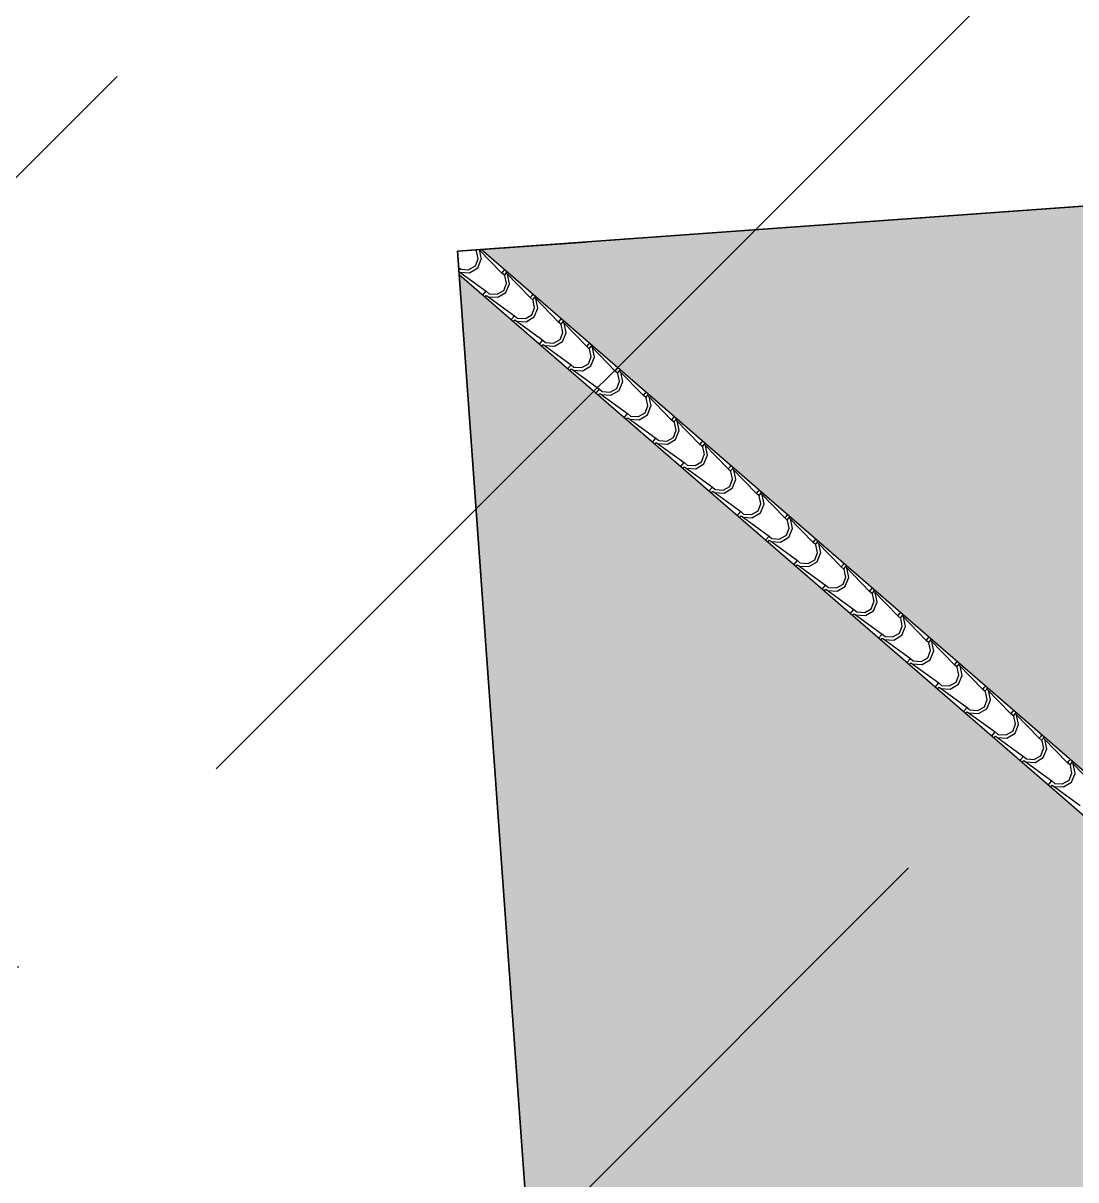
# Model space of a CAD drawing. Header units: millimetres. Extents: x 648844 to 649530, y 1246379 to 1246752.
# Drawn here: x 649272.46 to 649277.17, y 1246502.19 to 1246507.36 of the extents above; entities that cross this region are included whole.
import ezdxf

# ---------------------------------------------------------------- set-up
doc = ezdxf.new("R2010")
doc.units = ezdxf.units.MM
doc.header["$LTSCALE"] = 20
doc.header["$MEASUREMENT"] = 0
doc.layers.get('0').update_dxf_attribs({"linetype": 'CONTINUOUS'})
doc.layers.add('acera', color=8, linetype='CONTINUOUS')
doc.layers.add('TECHO', color=30, linetype='CONTINUOUS')

# ---------------------------------------------------------------- blocks, each defined once
blk = doc.blocks.new('TEJA45')
at = {"layer": 'TECHO'}
for p, q in [((-2.479067602291742, -1.780796072625296), (-2.597225111923287, -1.681543621279598)), ((-2.672903146439751, -1.757179353076573), (-2.573650695094052, -1.875336862708114)), ((-2.566515783426183, -1.787860046888596), (-2.585421006643571, -1.825670412775843)), ((-2.556888199560625, -1.797508177541324), (-2.571067113283384, -1.828229214443532)), ((-2.528728568712808, -1.768989635207362), (-2.566538934600054, -1.78789485842475)), ((-2.526195744820356, -1.783316439133152), (-2.556916781722563, -1.797495352855911)), ((-2.485083074978959, -1.774768162126826), (-2.528801431231678, -1.768860238636503)), ((-2.490771142848558, -1.787905688538405), (-2.526218352125305, -1.783179421276031)), ((-2.479078729563099, -1.799706306316704), (-2.49089448387673, -1.787890552003077)), ((-2.471105806485042, -1.772828176336908), (-2.479078729563014, -1.780801099414884)), ((-2.461653203034139, -1.782280779787811), (-2.479078729563021, -1.799706306316693)), ((-2.360910131688691, -1.898953793098098), (-2.479067641320235, -1.799701341752399)), ((-2.585592795284057, -1.825557444429538), (-2.579684871793731, -1.869275800682253)), ((-2.571230103409881, -1.828246645228447), (-2.566503836147504, -1.863693854505197)), ((-2.57360476407203, -1.8753271339239), (-2.577171823663022, -1.878894193514888)), ((-2.573604764072044, -1.875327133923896), (-2.564152160621141, -1.865874530472993)), ((-2.564152160621134, -1.88477973737481), (-2.567719220212119, -1.888346796965795)), ((-2.566515311483712, -1.863511379610291), (-2.554699557170082, -1.875327133923918)), ((-2.554699557170231, -1.8753271339239), (-2.564152160621134, -1.884779737374803)), ((-2.554745425967099, -1.875336823679472), (-2.4554929746214, -1.993494333311013)), ((-2.448358253547411, -1.906017778136452), (-2.467263476764799, -1.943828144023698)), ((-2.410570837464945, -1.887147165086127), (-2.448381203352191, -1.906052388303515)), ((-2.408039281628007, -1.901472847903293), (-2.438760318530214, -1.915651761626052)), ((-2.366924698544189, -1.892926737683524), (-2.410643054796907, -1.887018814193201)), ((-2.37261466176048, -1.906063139152575), (-2.408061871037226, -1.901336871890202)), ((-2.360921186426822, -1.917863849452974), (-2.372736940740452, -1.906048095139347)), ((-2.352948263348772, -1.890985719473182), (-2.360921186426737, -1.898958642551147)), ((-2.343495659897869, -1.900438322924082), (-2.360921186426744, -1.91786384945296)), ((-2.467434219727544, -1.943715820863346), (-2.461526296237217, -1.987434177116061)), ((-2.453072652795534, -1.946403126318273), (-2.448346385533156, -1.981850335595023)), ((-2.438731790789681, -1.915664640732071), (-2.452910704512441, -1.946385677634279)), ((-2.242752661085596, -2.017111513570935), (-2.36091017071714, -1.917859062225236)), ((-2.455447220935753, -1.993484677060163), (-2.459014280526745, -1.997051736651155)), ((-2.455447220935774, -1.993484677060167), (-2.445994617484871, -1.984032073609264)), ((-2.445994617484857, -2.002937280511077), (-2.449561677075849, -2.006504340102069)), ((-2.448357768347435, -1.981668922746564), (-2.436542014033805, -1.993484677060192)), ((-2.436542014033954, -1.993484677060167), (-2.445994617484857, -2.00293728051107)), ((-2.436587705494148, -1.993494294282709), (-2.337335254148449, -2.111651803914249)), ((-2.292413106217047, -2.005304694964895), (-2.330223472104294, -2.024209918182283)), ((-2.248766322111209, -2.011085313239978), (-2.292484678363927, -2.005177389749655)), ((-2.234790720212501, -2.009143262609456), (-2.242763643290466, -2.017116185687421)), ((-2.349275644170781, -2.061874197298959), (-2.343367720680455, -2.105592553551674)), ((-2.330200723668653, -2.024175509384364), (-2.349105946886041, -2.06198587527161)), ((-2.3349152021813, -2.064559607407208), (-2.330188934918922, -2.100006816683958)), ((-2.320575382019115, -2.03382110392365), (-2.334754295741874, -2.064542140825857)), ((-2.289882818437306, -2.01962925667419), (-2.320603855339513, -2.033808170396949)), ((-2.254458180670589, -2.024220589766987), (-2.289905389947336, -2.019494322504613)), ((-2.242763643290544, -2.036021392589245), (-2.254579397604175, -2.024205638275618)), ((-2.225338116761598, -2.018595866060352), (-2.242763643290473, -2.03602139258923)), ((-2.124595190482452, -2.135269234043804), (-2.242752700113996, -2.036016782698105)), ((-2.337289677799482, -2.111642220196437), (-2.340856737390475, -2.115209279787429)), ((-2.337289677799497, -2.111642220196437), (-2.327837074348594, -2.102189616745534)), ((-2.330200225211158, -2.099826465882838), (-2.318384470897527, -2.111642220196465)), ((-2.318384470897684, -2.11164222019644), (-2.327837074348587, -2.121094823647343)), ((-2.31842998502119, -2.111651764885952), (-2.219177533675492, -2.229809274517493)), ((-2.327837074348587, -2.121094823647347), (-2.331404133939571, -2.124661883238335)), ((-2.212043193789889, -2.142333240632247), (-2.230948417007276, -2.180143606519493)), ((-2.202418973248939, -2.151977567116056), (-2.216597886971698, -2.182698604018263)), ((-2.174255374969171, -2.123462224843657), (-2.212065740856417, -2.142367448061044)), ((-2.17172635524495, -2.137785665444323), (-2.202447392147157, -2.151964579167082)), ((-2.13060794567825, -2.129243888796434), (-2.174326301930968, -2.123335965306111)), ((-2.136301699582951, -2.1423780403811), (-2.171748908859698, -2.137651773118726)), ((-2.124606100154267, -2.154178935725515), (-2.136421854467898, -2.142363181411888)), ((-2.116633177076224, -2.12730080574573), (-2.124606100154196, -2.135273728823698)), ((-2.107180573625321, -2.136753409196629), (-2.124606100154203, -2.154178935725511)), ((-2.006437719879479, -2.253426954516531), (-2.124595229511023, -2.154174503170832)), ((-2.231117068614253, -2.180032573732767), (-2.225209145123927, -2.223750929985481)), ((-2.219132134663226, -2.229799763332704), (-2.209679531212323, -2.220347159881801)), ((-2.216757751567307, -2.182716088494338), (-2.21203148430493, -2.218163297771088)), ((-2.21204268207488, -2.217984009019112), (-2.20022692776125, -2.229799763332739)), ((-2.219132134663212, -2.229799763332714), (-2.222699194254211, -2.233366822923713)), ((-2.209679531212316, -2.239252366783628), (-2.213246590803301, -2.242819426374613)), ((-2.200226927761413, -2.229799763332711), (-2.209679531212316, -2.239252366783614)), ((-2.200272264548389, -2.229809235489022), (-2.10101981320269, -2.347966745120562)), ((-2.093885663911145, -2.260490971880152), (-2.112790887128533, -2.298301337767398)), ((-2.084262564478372, -2.270134030307631), (-2.098441478201131, -2.300855067209838)), ((-2.056097643721237, -2.241619754722393), (-2.093908009608484, -2.260524977939781)), ((-2.0535698920526, -2.25594207421446), (-2.084290928954807, -2.270120987937219)), ((-2.012449569244382, -2.247402464353016), (-2.0561679254971, -2.241494540862693)), ((-2.01814521849397, -2.260535490995387), (-2.053592427770717, -2.255809223733014)), ((-2.00644855701799, -2.272336478861785), (-2.01826431133162, -2.260520724548158)), ((-1.998475633939961, -2.245458348881996), (-2.006448557017933, -2.253431271959968)), ((-1.989023030489065, -2.254910952332899), (-2.00644855701794, -2.272336478861774)), ((-1.888280249276384, -2.371584674989364), (-2.006437758907929, -2.272332223643666)), ((-2.112958493057739, -2.298190950166578), (-2.107050569567413, -2.341909306419293)), ((-2.098600300952711, -2.300872569585966), (-2.093874033690334, -2.336319778862716)), ((-2.100974591526949, -2.347957306468984), (-2.104541651117941, -2.351524366059977)), ((-2.100974591526956, -2.347957306468981), (-2.091521988076053, -2.338504703018078)), ((-2.091521988076053, -2.357409909919891), (-2.095089047667038, -2.36097696951088)), ((-2.093885138938603, -2.336141552155386), (-2.082069384624972, -2.347957306469013)), ((-2.08206938462515, -2.347957306468984), (-2.091521988076053, -2.357409909919888)), ((-2.082114544075594, -2.347966706092084), (-1.982862092729896, -2.466124215723625)), ((-1.937939912473382, -2.359777284601172), (-1.975750278360628, -2.37868250781856)), ((-1.935413428861892, -2.374098482985353), (-1.9661344657641, -2.388277396708112)), ((-1.894291192809604, -2.365561039909714), (-1.938009549062322, -2.359653116419391)), ((-1.899988737404087, -2.378692941609803), (-1.935435946680833, -2.373966674347429)), ((-1.880318090803684, -2.36361589201827), (-1.888291013881656, -2.371588815096242)), ((-1.870865487352781, -2.37306849546917), (-1.888291013881656, -2.390494021998048)), ((-1.994799917501467, -2.416349326598581), (-1.988891994011141, -2.460067682851296)), ((-1.975728134032373, -2.378648703128039), (-1.994633357249761, -2.416459069015286)), ((-1.980442850338477, -2.419029050674897), (-1.9757165830761, -2.454476259951647)), ((-1.966106155707806, -2.388290493499209), (-1.980285069430565, -2.419011530401416)), ((-1.888291013881712, -2.390494021998055), (-1.900106768195343, -2.378678267684428)), ((-1.770122778673276, -2.489742395462201), (-1.88828028830482, -2.390489944116503)), ((-1.982817048390672, -2.466114849605258), (-1.986384107981671, -2.469681909196254)), ((-1.982817048390686, -2.466114849605255), (-1.973364444939783, -2.456662246154352)), ((-1.973364444939769, -2.475567453056165), (-1.976931504530761, -2.479134512647157)), ((-1.975727595802326, -2.45429909529166), (-1.963911841488695, -2.466114849605287)), ((-1.963911841488866, -2.466114849605262), (-1.973364444939769, -2.475567453056165)), ((-1.963956823602786, -2.466124176695153), (-1.864704372257087, -2.584281686326694)), ((-1.81978218122547, -2.477934814479919), (-1.857592547112716, -2.496840037697307)), ((-1.776132816376645, -2.483719615466171), (-1.819851172629363, -2.477811691975848)), ((-1.857570604153629, -2.496806434375973), (-1.876475827371017, -2.534616800263219)), ((-1.847949746937246, -2.506446956690787), (-1.862128660660005, -2.537167993592995)), ((-1.817256965671191, -2.49225489175625), (-1.847978002573399, -2.506433805479009)), ((-1.781832256316001, -2.496850392223973), (-1.817279465592748, -2.492124124961599)), ((-1.770133470745435, -2.508651565134326), (-1.781949225059066, -2.496835810820698)), ((-1.762160547667406, -2.481773435154544), (-1.770133470745378, -2.489746358232519)), ((-1.752707944216503, -2.49122603860544), (-1.770133470745392, -2.508651565134326)), ((-1.651965308070274, -2.607900115934964), (-1.770122817701818, -2.508647664589265)), ((-1.876641341944946, -2.534507703032396), (-1.87073341845462, -2.578226059285111)), ((-1.864659505254409, -2.584272392741529), (-1.855206901803506, -2.574819789290625)), ((-1.862285399724364, -2.537185531762926), (-1.857559132461986, -2.572632741039676)), ((-1.857570052666048, -2.572456638427933), (-1.845754298352418, -2.584272392741561)), ((-1.864659505254394, -2.584272392741536), (-1.868226564845386, -2.587839452332524)), ((-1.855206901803506, -2.593724996192442), (-1.85877396139449, -2.597292055783427)), ((-1.845754298352588, -2.584272392741532), (-1.855206901803491, -2.593724996192435)), ((-1.845799103129842, -2.584281647298393), (-1.746546651784143, -2.702439156929936)), ((-1.73941307427485, -2.614964165623807), (-1.758318297492238, -2.652774531511053)), ((-1.729793338166296, -2.624603419881542), (-1.743972251889055, -2.655324456783749)), ((-1.701624449977572, -2.596092344358674), (-1.739434815864819, -2.614997567576061)), ((-1.699100502478842, -2.610411300526387), (-1.729821539381049, -2.624590214249146)), ((-1.657974439942784, -2.601878191022749), (-1.701692796195502, -2.595970267532426)), ((-1.663675775226118, -2.615007842838384), (-1.699122984502864, -2.61028157557601)), ((-1.651975927609158, -2.626809108270596), (-1.663791681922788, -2.614993353956969)), ((-1.644003004531143, -2.599930978290818), (-1.651975927609115, -2.60790390136879)), ((-1.634550401080247, -2.609383581741717), (-1.651975927609115, -2.626809108270585)), ((-1.533807837467222, -2.72605783640776), (-1.651965347098766, -2.626805385062063)), ((-1.758482766388425, -2.652666079466204), (-1.752574842898099, -2.696384435718921)), ((-1.74412794911013, -2.655342012851861), (-1.739401681847752, -2.690789222128609)), ((-1.746501962118131, -2.702429935877808), (-1.750069021709123, -2.7059969954688)), ((-1.746501962118138, -2.702429935877801), (-1.737049358667235, -2.692977332426899)), ((-1.737049358667228, -2.711882539328702), (-1.74061641825822, -2.715449598919694)), ((-1.739412509529771, -2.690614181564206), (-1.72759675521614, -2.702429935877833)), ((-1.727596755216325, -2.702429935877797), (-1.737049358667228, -2.711882539328698)), ((-1.727641382657168, -2.702439117901289), (-1.62838893131147, -2.820596627532831)), ((-1.621255544396092, -2.733121896871717), (-1.64016076761348, -2.770932262758963)), ((-1.583466718729703, -2.714249874237447), (-1.621277084616949, -2.733155097454834)), ((-1.580944039287303, -2.7285677092969), (-1.61166507618951, -2.742746623019661)), ((-1.539816063508901, -2.720036766579328), (-1.583534419761619, -2.714128843089005)), ((-1.545519294137577, -2.733165293452616), (-1.580966503414324, -2.728439026190243)), ((-1.53381838447288, -2.744966651406866), (-1.545634138786511, -2.733150897093239)), ((-1.525845461394866, -2.718088521427086), (-1.533818384472845, -2.726061444505063)), ((-1.51639285794397, -2.727541124877987), (-1.533818384472845, -2.744966651406861)), ((-1.640324190831912, -2.770824455900016), (-1.634416267341585, -2.814542812152732)), ((-1.625970498495889, -2.773498493940787), (-1.621244231233511, -2.808945703217535)), ((-1.611636929396113, -2.742759883073942), (-1.625815843118872, -2.77348091997615)), ((-1.415650366864114, -2.844215556880595), (-1.533807876495658, -2.744963105534897)), ((-1.628344418981861, -2.820587479014081), (-1.631911478572853, -2.824154538605073)), ((-1.628344418981868, -2.820587479014073), (-1.618891815530965, -2.811134875563171)), ((-1.618891815530958, -2.830040082464977), (-1.622458875121943, -2.833607142055964)), ((-1.621254966393494, -2.808771724700478), (-1.609439212079863, -2.820587479014105)), ((-1.609439212080055, -2.820587479014074), (-1.618891815530958, -2.830040082464976)), ((-1.609483662184388, -2.820596588504353), (-1.51023121083869, -2.938754098135895)), ((-1.46530898748177, -2.832407404116191), (-1.503119353369016, -2.851312627333577)), ((-1.421657687075943, -2.838195342135784), (-1.465376043328661, -2.832287418645461)), ((-1.407687918258596, -2.836246064563362), (-1.415660841336567, -2.84421898764133)), ((-1.52216561527564, -2.888982832332024), (-1.516257691785313, -2.93270118858474)), ((-1.503098014517342, -2.851279628119626), (-1.522003237734729, -2.889089994006872)), ((-1.507813047881541, -2.891654975030615), (-1.503086780619164, -2.927102184307364)), ((-1.49348052062517, -2.860916346264695), (-1.507659434347929, -2.891637383166902)), ((-1.462787576096609, -2.846724118067796), (-1.493508612998816, -2.860903031790556)), ((-1.427362813048141, -2.851322744066966), (-1.462810022324888, -2.846596476804592)), ((-1.415660841336603, -2.863124194543138), (-1.427476595650234, -2.851308440229511)), ((-1.3982353148077, -2.845698668014265), (-1.415660841336575, -2.86312419454314)), ((-1.297492896261055, -2.962373277353398), (-1.415650405892599, -2.8631208260077)), ((-1.510186875845584, -2.938745022150348), (-1.513753935436576, -2.942312081741342)), ((-1.510186875845591, -2.938745022150343), (-1.500734272394688, -2.929292418699442)), ((-1.503097423257216, -2.92692926783675), (-1.491281668943586, -2.938745022150377)), ((-1.491281668943785, -2.938745022150346), (-1.500734272394688, -2.948197625601248)), ((-1.491325941711573, -2.938754059107428), (-1.392073490365874, -3.05691156873897)), ((-1.500734272394688, -2.948197625601257), (-1.50430133198568, -2.95176468519225)), ((-1.384940484638584, -2.969437359367509), (-1.403845707855972, -3.007247725254755)), ((-1.375324111854219, -2.979072809455447), (-1.389503025576978, -3.009793846357654)), ((-1.3471512562339, -2.950564933994952), (-1.384961622121146, -2.969470157212339)), ((-1.344631112905077, -2.964880526838311), (-1.375352149807284, -2.979059440561072)), ((-1.303499310642067, -2.956353917692363), (-1.347217666894785, -2.95044599420204)), ((-1.30920633195916, -2.969480194681257), (-1.344653541235907, -2.964753927418883)), ((-1.297503298200326, -2.98128173767941), (-1.309319052513956, -2.969465983365783)), ((-1.289530375122325, -2.954403607699636), (-1.297503298200297, -2.962376530777604)), ((-1.280077771671422, -2.963856211150533), (-1.297503298200297, -2.981281737679408)), ((-1.17933542565796, -3.080530997826234), (-1.297492935289505, -2.981278546480535)), ((-1.40400703971887, -3.007141208767635), (-1.398099116228543, -3.050859565020351)), ((-1.39202933270932, -3.056902565286615), (-1.382576729258417, -3.047449961835714)), ((-1.389655597267307, -3.009811456119547), (-1.38492933000493, -3.045258665396295)), ((-1.384939880120939, -3.045086810973022), (-1.373124125807308, -3.056902565286649)), ((-1.392029332709313, -3.056902565286622), (-1.395596392300305, -3.060469624877616)), ((-1.38257672925841, -3.066355168737525), (-1.386143788849402, -3.069922228328515)), ((-1.373124125807507, -3.056902565286615), (-1.38257672925841, -3.066355168737516)), ((-1.373168221238906, -3.056911529710316), (-1.273915769893208, -3.175069039341858)), ((-1.266782954759819, -3.087595090615395), (-1.285688177977207, -3.125405456502641)), ((-1.257167703084427, -3.097229272648676), (-1.271346616807186, -3.127950309550883)), ((-1.228993524985981, -3.068722463873701), (-1.266803890873227, -3.087627687091087)), ((-1.226474649713545, -3.083036935608828), (-1.257195686615752, -3.097215849331588)), ((-1.185340934208199, -3.074512493248939), (-1.229059290460917, -3.068604569758616)), ((-1.191049850870634, -3.087637645295489), (-1.226497060147381, -3.082911378033115)), ((-1.179345755064048, -3.099439280815682), (-1.191161509377679, -3.087623526502055)), ((-1.171372831986048, -3.072561150835908), (-1.17934575506402, -3.08053407391388)), ((-1.161920228535152, -3.082013754286805), (-1.179345755064027, -3.099439280815679)), ((-1.061177955054944, -3.198688718298998), (-1.179335464686488, -3.099436266953299)), ((-1.285848464162349, -3.125299585201443), (-1.279940540672023, -3.169017941454159)), ((-1.271498146653059, -3.127967937208478), (-1.266771879390681, -3.163415146485226)), ((-1.273871789573036, -3.175060108422898), (-1.277438849164028, -3.17862716801389)), ((-1.27387178957305, -3.17506010842289), (-1.264419186122147, -3.165607504971989)), ((-1.26441918612214, -3.184512711873795), (-1.267986245713132, -3.188079771464787)), ((-1.266782336984662, -3.163244354109294), (-1.254966582671031, -3.175060108422921)), ((-1.25496658267123, -3.175060108422885), (-1.264419186122133, -3.184512711873786)), ((-1.255010500765955, -3.175069000313561), (-1.155758049420257, -3.293226509945104)), ((-1.110835793738119, -3.186879993752481), (-1.148646159625365, -3.205785216969867)), ((-1.108318186521188, -3.201193344378961), (-1.139039223423396, -3.215372258101722)), ((-1.067182557776142, -3.192671068805273), (-1.110900914028861, -3.18676314531495)), ((-1.072893369781191, -3.20579509590984), (-1.108340579057938, -3.201068828647466)), ((-1.053215288849778, -3.190718693972176), (-1.06118821192775, -3.198691617050144)), ((-1.043762685398882, -3.200171297423076), (-1.061188211927757, -3.217596823951951)), ((-1.167689888606077, -3.243457961633453), (-1.16178196511575, -3.287176317886169)), ((-1.148625424881047, -3.205752821863278), (-1.167530648098435, -3.243563187750524)), ((-1.153340696038832, -3.246124418297407), (-1.148614428776455, -3.281571627574156)), ((-1.139011294313853, -3.215385735840252), (-1.153190208036612, -3.24610677274246)), ((-1.061188211927771, -3.217596823951954), (-1.073003966241401, -3.205781069638327)), ((-0.9430204844518499, -3.316846438771833), (-1.061177994083394, -3.217593987426135)), ((-1.155714246436766, -3.293217651559162), (-1.159281306027758, -3.296784711150153)), ((-1.155714246436773, -3.293217651559161), (-1.14626164298587, -3.283765048108259)), ((-1.14626164298587, -3.302670255010067), (-1.149828702576862, -3.306237314601058)), ((-1.148624793848384, -3.281401897245566), (-1.136809039534754, -3.293217651559193)), ((-1.136809039534967, -3.293217651559159), (-1.14626164298587, -3.30267025501006)), ((-1.136852780293168, -3.293226470916625), (-1.03760032894747, -3.411383980548168)), ((-0.9926780624902207, -3.305037523631229), (-1.030488428377467, -3.323942746848616)), ((-0.9490241813413647, -3.310829644361974), (-0.9927425375940828, -3.304921720871651)), ((-1.030467895002317, -3.323910553111215), (-1.049373118219705, -3.361720918998461)), ((-1.020854885543294, -3.333542199031832), (-1.035033799266053, -3.36426323593404)), ((-0.9901617233296705, -3.319349753149474), (-1.020882760231878, -3.333528666872235)), ((-0.9547368886917553, -3.32395254652419), (-0.9901840979685019, -3.319226279261816)), ((-0.9430306687914936, -3.335754367088226), (-0.9548464231051241, -3.323938612774599)), ((-0.9350577457135074, -3.30887623710845), (-0.9430306687914793, -3.316849160186418)), ((-0.9256051422626115, -3.318328840559349), (-0.9430306687914793, -3.335754367088221)), ((-0.8248630138487556, -3.435004159244665), (-0.9430205234802997, -3.335751707898966)), ((-1.049531313049314, -3.361616338069064), (-1.043623389558988, -3.40533469432178)), ((-1.037556703300503, -3.411375194695433), (-1.0281040998496, -3.401922591244531)), ((-1.035183245424484, -3.364280899387238), (-1.030456978162107, -3.399728108663986)), ((-1.030467250712107, -3.399559440381838), (-1.018651496398476, -3.411375194695465)), ((-1.037556703300496, -3.411375194695436), (-1.041123762891495, -3.414942254286435)), ((-1.028104099849593, -3.420827798146338), (-1.031671159440585, -3.424394857737328)), ((-1.018651496398689, -3.411375194695433), (-1.028104099849593, -3.420827798146334)), ((-1.018695059820502, -3.411383941519517), (-0.9194426084748031, -3.52954145115106)), ((-0.9123103651235454, -3.442068284359099), (-0.9312155883409332, -3.479878650246345)), ((-0.9026984767723505, -3.451698662222581), (-0.9168773904951095, -3.482419699124788)), ((-0.8745203312423229, -3.423195053509993), (-0.912330697129569, -3.442100276727379)), ((-0.8720052601389767, -3.437506161920371), (-0.902726297041184, -3.451685075643132)), ((-0.8308658049074822, -3.428988219918553), (-0.8745841611602003, -3.42308029642823)), ((-0.8365804076027672, -3.442109997138484), (-0.8720276168795138, -3.43738372987611)), ((-0.8248731256552162, -3.453911910224498), (-0.8366888799688468, -3.442096155910871)), ((-0.8169002025772301, -3.427033780244725), (-0.824873125655202, -3.435006703322697)), ((-0.807447599126327, -3.436486383695621), (-0.8248731256552091, -3.453911910224505)), ((-0.7067055432456613, -3.553161879717502), (-0.8248630528772054, -3.453909428371803)), ((-0.9313727374930423, -3.479774714501069), (-0.9254648140027157, -3.523493070753785)), ((-0.9170257948102432, -3.482437380476169), (-0.9122995275478658, -3.517884589752917)), ((-0.9193991601642182, -3.529532737831715), (-0.9229662197552102, -3.533099797422707)), ((-0.9193991601642324, -3.52953273783171), (-0.9099465567133294, -3.520080134380809)), ((-0.9099465567133223, -3.538985341282622), (-0.9135136163043072, -3.542552400873609)), ((-0.9123097075758295, -3.51771698351811), (-0.9004939532621989, -3.529532737831737)), ((-0.9004939532624192, -3.529532737831712), (-0.9099465567133223, -3.538985341282613)), ((-0.9005373393474088, -3.529541412122933), (-0.8012848880017103, -3.647698921754476)), ((-0.7941528352447662, -3.560226015606952), (-0.8130580584621541, -3.598036381494198)), ((-0.7563625999944108, -3.541352583388742), (-0.794172965881657, -3.560257806606128)), ((-0.7538487969466203, -3.555662570690506), (-0.7845698338488276, -3.569841484413267)), ((-0.7127074284745234, -3.547146795475008), (-0.7564257847272415, -3.541238871984685)), ((-0.7184239265137791, -3.560267447752775), (-0.7538711357905257, -3.555541180490401)), ((-0.7067155825189388, -3.57206945336077), (-0.7185313368325694, -3.560253699047143)), ((-0.6987426594409669, -3.545191323380998), (-0.7067155825189317, -3.553164246458964)), ((-0.6892900559900639, -3.554643926831895), (-0.7067155825189388, -3.572069453360768)), ((-0.813214161936763, -3.597933090933076), (-0.8073062384464365, -3.641651447185792)), ((-0.79886834419613, -3.600593861564198), (-0.7941420769337526, -3.636041070840946)), ((-0.7845420680017838, -3.56985512541416), (-0.7987209817245429, -3.600576162316367)), ((-0.588548072642638, -3.671319600190264), (-0.7067055822741821, -3.572067148844566)), ((-0.8012416170279479, -3.647690280967982), (-0.8048086766189471, -3.651257340558979)), ((-0.801241617027955, -3.647690280967975), (-0.791789013577052, -3.638237677517074)), ((-0.791789013577052, -3.657142884418885), (-0.7953560731680511, -3.660709944009882)), ((-0.7941521644395522, -3.635874526654382), (-0.7823364101259216, -3.647690280968009)), ((-0.782336410126149, -3.647690280967977), (-0.791789013577052, -3.657142884418878)), ((-0.7823796188747494, -3.647698882725827), (-0.6831271675290509, -3.765856392357369)), ((-0.6382048687465272, -3.659510113267496), (-0.6760152346337733, -3.678415336484882)), ((-0.5945490520415575, -3.665305371031465), (-0.6382674082942756, -3.659397447541142)), ((-0.5805851163046896, -3.663348866517264), (-0.5885580393826615, -3.671321789595233)), ((-0.6950555863800076, -3.71609146736869), (-0.6891476628896811, -3.759809823621406)), ((-0.6759953053660226, -3.678383746854864), (-0.6949005285834104, -3.716194112742111)), ((-0.6807108935817823, -3.718750342654028), (-0.6759846263194049, -3.754197551930776)), ((-0.6663856592308335, -3.68801158860491), (-0.6805645729535925, -3.718732625507117)), ((-0.6356923337550953, -3.673818979461021), (-0.6664133706573026, -3.687997893183782)), ((-0.6002674454252528, -3.678424898367007), (-0.6357146547019994, -3.673698631104633)), ((-0.5885580393826615, -3.690226996497042), (-0.6003737936962921, -3.678411242183415)), ((-0.5711325128537936, -3.672801469968165), (-0.5885580393826615, -3.690226996497037)), ((-0.4703906020395863, -3.789477320663066), (-0.5885481116711304, -3.690224869317367)), ((-0.6830840738916777, -3.765847824104251), (-0.6866511334826768, -3.76941488369525)), ((-0.6830840738916848, -3.765847824104251), (-0.6736314704407818, -3.756395220653349)), ((-0.6759946213032748, -3.754032069790654), (-0.6641788669896442, -3.765847824104281)), ((-0.6641788669898787, -3.765847824104247), (-0.6736314704407818, -3.775300427555148)), ((-0.6642218984017916, -3.765856353329072), (-0.5649694470560931, -3.884013862960614)), ((-0.6736314704407746, -3.775300427555154), (-0.6771985300317667, -3.778867487146147)), ((-0.557837775487279, -3.796541478102796), (-0.5767429987046668, -3.834351843990042)), ((-0.5482292504610342, -3.806168051798139), (-0.5624081641837932, -3.836889088700346)), ((-0.5200471374986435, -3.777667643146268), (-0.5578575033858897, -3.796572866363654)), ((-0.5175358705643873, -3.79197538823192), (-0.5482569074665946, -3.806154301954681)), ((-0.4763906756067868, -3.783463946588165), (-0.520109031859505, -3.777556023097842)), ((-0.4821109643358099, -3.796582348981358), (-0.5175581736125565, -3.791856081718985)), ((-0.4704004962463841, -3.808384539633314), (-0.4822162505600147, -3.796568785319687)), ((-0.4624275731684122, -3.78150640965354), (-0.4704004962463841, -3.789479332731512)), ((-0.4529749697175163, -3.790959013104441), (-0.4704004962463912, -3.808384539633314)), ((-0.352233131436364, -3.907635041136013), (-0.4703906410679082, -3.808382589790314)), ((-0.5768970108234797, -3.8342498438025), (-0.5709890873331531, -3.877968200055216)), ((-0.5649265307554145, -3.884005367240524), (-0.5554739273045115, -3.874552763789623)), ((-0.5625534429673138, -3.83690682374476), (-0.5578271757049365, -3.872354033021509)), ((-0.5578370781669975, -3.872189612926926), (-0.5460213238533669, -3.884005367240553)), ((-0.5649265307554003, -3.88400536724053), (-0.5684935903463924, -3.887572426831522)), ((-0.5554739273045044, -3.893457970691431), (-0.5590409868954893, -3.897025030282418)), ((-0.5460213238535943, -3.884005367240521), (-0.5554739273044973, -3.893457970691422)), ((-0.5460641779291393, -3.884013823931964), (-0.4468117265834408, -4.002171333563506)), ((-0.4396802456085069, -3.914699209350681), (-0.4585854688258948, -3.952509575237928)), ((-0.4300728416904676, -3.924324514989719), (-0.4442517554132266, -3.955045551891926)), ((-0.4018894062507385, -3.895825173025019), (-0.4396997721379847, -3.914730396242405)), ((-0.3993794073728623, -3.910131797002435), (-0.4301004442750695, -3.924310710725196)), ((-0.358232299173828, -3.901622522144621), (-0.4019506554265462, -3.895714598654298)), ((-0.3639544832463741, -3.91473979959571), (-0.3994016925231207, -3.910013532333336)), ((-0.3522429531101068, -3.926542082769586), (-0.3640587074237374, -3.914726328455959)), ((-0.344270030032142, -3.899663952789812), (-0.3522429531101139, -3.907636875867784)), ((-0.334817426581246, -3.909116556240711), (-0.352242953110121, -3.92654208276959)), ((-0.2340756608333407, -4.025792761608773), (-0.3522331704648849, -3.926540310263075)), ((-0.4587384352672146, -3.952408220234506), (-0.452830511776888, -3.996126576487223)), ((-0.4443959923533072, -3.955063304831887), (-0.4396697250909298, -3.990510514108635)), ((-0.4467689876191301, -4.002162910376802), (-0.4503360472101221, -4.005729969967794)), ((-0.4467689876191514, -4.002162910376798), (-0.4373163841682484, -3.992710306925897)), ((-0.4373163841682342, -4.011615513827707), (-0.4408834437592262, -4.015182573418699)), ((-0.4396795350307201, -3.990347156063198), (-0.4278637807170895, -4.002162910376825)), ((-0.4278637807173311, -4.002162910376798), (-0.4373163841682342, -4.011615513827699)), ((-0.4279064574561886, -4.002171294535202), (-0.3286540061104901, -4.120328804166745)), ((-0.283731675002862, -4.013982702903787), (-0.3215420408901082, -4.032887926121173)), ((-0.2812229441796816, -4.028288205772187), (-0.3119439810818889, -4.042467119494948)), ((-0.2400739227399384, -4.019781097701198), (-0.2837922789926566, -4.013873174210875)), ((-0.2457980021573931, -4.03289725021), (-0.2812452114341397, -4.028170982947627)), ((-0.2261124868958788, -4.017821495926086), (-0.2340854099738436, -4.02579441900405)), ((-0.2166598834449758, -4.027274099376983), (-0.2340854099738436, -4.044699625905855)), ((-0.3405798597106866, -4.070566596668316), (-0.3346719362203601, -4.114284952921032)), ((-0.321522715729742, -4.032856940598567), (-0.3404279389471299, -4.070667306485813)), ((-0.3262385417390732, -4.07321978592082), (-0.3215122744766958, -4.108666995197568)), ((-0.3119164329195243, -4.042480978180469), (-0.3260953466422833, -4.073202015082677)), ((-0.2340854099738294, -4.044699625905858), (-0.24590116428746, -4.032883871592231)), ((-0.1159181902303743, -4.1439504820815), (-0.2340756998619185, -4.044698030735802)), ((-0.3286114444828598, -4.120320453513068), (-0.332178504073859, -4.123887513104068)), ((-0.3286114444828669, -4.120320453513065), (-0.3191588410319639, -4.110867850062164)), ((-0.3191588410319568, -4.129773056963971), (-0.3227259006229488, -4.133340116554965)), ((-0.3215219918944427, -4.10850469919947), (-0.3097062375808122, -4.120320453513097)), ((-0.3097062375810609, -4.120320453513065), (-0.3191588410319639, -4.129773056963966)), ((-0.3097487369835221, -4.120328765138099), (-0.2104962856378236, -4.238486274769642)), ((-0.1655739437549641, -4.13214023278254), (-0.2033843096422103, -4.151045455999926)), ((-0.1219155463060773, -4.137939673257778), (-0.1656339025587954, -4.132031749767455)), ((-0.2033651858509842, -4.15101467184645), (-0.222270409068372, -4.188825037733697)), ((-0.1937600241489577, -4.160637441372048), (-0.2079389378717167, -4.191358478274255)), ((-0.1630664809898121, -4.146444614543469), (-0.1937875178920194, -4.16062352826623)), ((-0.127641521068405, -4.151054700824291), (-0.1630887303451516, -4.146328433561917)), ((-0.1159278668375521, -4.16285716904213), (-0.1277436211511827, -4.151041414728503)), ((-0.1079549437595944, -4.135979039062352), (-0.1159278668375734, -4.14395196214033)), ((-0.09850234030869842, -4.145431642513255), (-0.1159278668375734, -4.162857169042129)), ((3.552713678800501e-14, -4.260227204326361), (-0.1159182292588099, -4.162855751208653)), ((-0.2224212841541728, -4.188724973102126), (-0.2165133606638463, -4.232443329354842)), ((-0.2104539013465896, -4.23847799664934), (-0.2010012978956865, -4.229025393198439)), ((-0.2080810911247184, -4.191376267010648), (-0.203354823862341, -4.226823476287397)), ((-0.2033644487581654, -4.226662242335742), (-0.1915486944445348, -4.238477996649369)), ((-0.2104539013465896, -4.238477996649348), (-0.2140209609375816, -4.24204505624034)), ((-0.2010012978956865, -4.247930600100245), (-0.2045683574866786, -4.251497659691237)), ((-0.1915486944447835, -4.23847799664934), (-0.2010012978956865, -4.247930600100242)), ((-0.1915910165107206, -4.238486235741163), (-0.09791931933308717, -4.349999999999936)), ((-0.08520765597220503, -4.269172403094311), (-0.1041128791895929, -4.306982768981557)), ((-0.075603615378391, -4.278793904563626), (-0.08978252910115003, -4.309514941465833)), ((-0.04741621250705208, -4.250297762661294), (-0.08522657839429826, -4.26920298587868)), ((-0.04491001779745574, -4.264601023313604), (-0.07563105469966303, -4.278779937036365)), ((-0.003757169871668964, -4.256098248814428), (-0.0474755261243871, -4.250190325324105)), ((-0.009485039978898158, -4.269212151438653), (-0.04493224925564476, -4.264485884176279)), ((4.973799150320701e-14, -4.278785035879734), (-0.009586078014905297, -4.269198957864775)), ((-0.104262708597652, -4.306883349535935), (-0.09843609721660584, -4.350000000000321)), ((-0.0899236405104844, -4.30953274809958), (-0.08519737324810706, -4.344979957376328)), ((-0.0856608184246852, -4.349999999999973), (-0.0828437547594234, -4.347182936334713)), ((-0.08520690562188804, -4.344819785472014), (-0.0800266910938845, -4.350000000000016))]:
    blk.add_line(p, q, dxfattribs=at)

msp = doc.modelspace()

# ---------------------------------------------------------------- hatches: boundary and pattern name
h = msp.add_hatch()
h.set_pattern_fill('ANSI36', scale=20, style=0)
h.set_pattern_definition([(45, (-526.4316489867633, -3378.367883687839), (1.325825214724777, 4.861359120657514), [6.25, -1.25, 0, -1.25])])
h.paths.add_polyline_path([(649188.8489360636, 1246478.707731926), (649215.2214069526, 1246513.043391474), (649317.348885952, 1246513.661012395), (649322.291343771, 1246459.303611518), (649201.5072083384, 1246459.303611518)])
h.paths.add_polyline_path([(649253.0038721092, 1246474.230662723), (649282.477951251, 1246474.230662723), (649282.477951251, 1246479.656447173), (649253.0038721092, 1246479.656447173)], flags=24)
at = {"layer": 'acera'}
h = msp.add_hatch(dxfattribs=at)
h.set_pattern_fill('PETRA11,_O', color=9, scale=7, pattern_type=2)
h.set_pattern_definition([(0, (2687.656187323621, -252.1344165771734), (7, 7), [2.1, -2.45, 0.35, -2.1]), (0, (2690.456187323667, -250.7344165772665), (7, 7), [0.35, -1.75, 1.4, -3.5]), (0, (2691.506187323597, -250.3844165771734), (7, 7), [0.35, -6.649999999999999]), (0, (2688.35618732369, -250.0344165770803), (7, 7), [1.4, -5.600000000000001]), (0, (2687.656187323621, -249.3344165771268), (7, 7), [0.7000000000000001, -6.3]), (0, (2692.556187323644, -248.6344165771734), (7, 7), [0.7000000000000001, -0.35, 0.35, -5.600000000000001]), (0, (2689.756187323597, -248.2844165770803), (7, 7), [1.05, -5.95]), (0, (2688.006187323597, -247.5844165771268), (7, 7), [0.7000000000000001, -6.3]), (0, (2690.806187323644, -246.8844165771734), (7, 7), [0.35, -2.1, 1.05, -3.5]), (0, (2689.406187323621, -246.5344165770803), (7, 7), [0.7000000000000001, -6.3]), (0, (2691.85618732369, -246.18441657722), (7, 7), [0.7000000000000001, -6.3]), (0, (2690.456187323667, -245.8344165771268), (7, 7), [0.7000000000000001, -6.3]), (0, (2693.256187323597, -245.4844165772665), (7, 7), [0.7000000000000001, -6.3]), (90, (2687.306187323644, -252.1344165771734), (-6.999999999999999, 7), [1.4, -0.35, 0.7000000000000001, -2.8, 1.4, -0.35]), (90, (2687.656187323621, -247.5844165771268), (-6.999999999999999, 7), [0.35, -6.649999999999999]), (90, (2688.706187323667, -249.68441657722), (-6.999999999999999, 7), [0.7000000000000001, -1.4, 0.35, -4.55]), (90, (2689.056187323644, -248.6344165771734), (-6.999999999999999, 7), [0.7000000000000001, -1.4, 1.05, -3.850000000000001]), (90, (2690.10618732369, -250.3844165771734), (-6.999999999999999, 7), [0.35, -3.5, 0.7000000000000001, -0.35, 0.7000000000000001, -1.4]), (90, (2690.456187323667, -251.0844165771268), (-6.999999999999999, 7), [0.35, -6.649999999999999]), (90, (2691.156187323621, -248.9844165772665), (-6.999999999999999, 7), [0.35, -0.35, 1.05, -5.25]), (90, (2691.506187323597, -250.0344165770803), (-6.999999999999999, 7), [0.7000000000000001, -2.8, 0.35, -0.35, 0.35, -2.45]), (90, (2692.206187323667, -251.7844165770803), (-6.999999999999999, 7), [1.05, -5.95]), (90, (2692.906187323621, -246.5344165770803), (-6.999999999999999, 7), [0.35, -0.35, 0.35, -5.95]), (90, (2693.256187323597, -248.2844165770803), (-6.999999999999999, 7), [1.05, -5.95]), (90, (2694.131187323597, -248.80941657722), (-6.999999999999999, 7), [0.35, -6.649999999999999]), (45, (2689.756187323597, -252.1344165771734), (7.771561172376096e-16, 7.000000000133173), [0.4949700000000001, -9.4045249368]), (45, (2689.056187323644, -245.4844165772665), (7.771561172376096e-16, 7.000000000133173), [0.4949700000000001, -1.48491, 1.48491, -6.434704936799999]), (45, (2689.756187323597, -246.5344165770803), (7.771561172376096e-16, 7.000000000133173), [0.9899400000000002, -2.4748738, 0.4949700000000001, -5.9397111368]), (45, (2691.156187323621, -246.8844165771734), (7.771561172376096e-16, 7.000000000133173), [0.9899400000000002, -3.464825, 0.4949700000000001, -4.9497599368]), (45, (2688.35618732369, -250.0344165770803), (7.771561172376096e-16, 7.000000000133173), [0.4949700000000001, -9.4045249368]), (45, (2690.10618732369, -250.0344165770803), (7.771561172376096e-16, 7.000000000133173), [1.484924, -8.414570936799999]), (45, (2691.506187323597, -249.3344165771268), (7.771561172376096e-16, 7.000000000133173), [0.4949700000000001, -2.969848, 0.4949700000000001, -5.9397069368]), (45, (2692.556187323644, -248.6344165771734), (7.771561172376096e-16, 7.000000000133173), [0.9899400000000002, -8.9095549368]), (45, (2693.956187323667, -248.6344165771734), (7.771561172376096e-16, 7.000000000133173), [0.9899400000000002, -8.9095549368]), (45, (2693.956187323667, -250.7344165772665), (7.771561172376096e-16, 7.000000000133173), [0.4949700000000001, -9.4045249368]), (45, (2693.256187323597, -247.2344165772665), (7.771561172376096e-16, 7.000000000133173), [0.4949700000000001, -9.4045249368]), (45, (2692.556187323644, -246.18441657722), (7.771561172376096e-16, 7.000000000133173), [0.4949700000000001, -9.4045249368]), (45, (2693.956187323667, -245.4844165772665), (7.771561172376096e-16, 7.000000000133173), [0.4949700000000001, -9.4045249368]), (45, (2687.306187323644, -245.4844165772665), (7.771561172376096e-16, 7.000000000133173), [0.4949700000000001, -9.4045249368]), (45, (2690.806187323644, -248.2844165770803), (7.771561172376096e-16, 7.000000000133173), [0.4949700000000001, -9.4045249368]), (45, (2691.506187323597, -245.4844165772665), (7.771561172376096e-16, 7.000000000133173), [0.4949700000000001, -3.464825, 0.4949700000000001, -5.444729936799999]), (45, (2688.35618732369, -249.3344165771268), (7.771561172376096e-16, 7.000000000133173), [0.9899400000000002, -8.9095549368]), (45, (2688.35618732369, -247.5844165771268), (7.771561172376096e-16, 7.000000000133173), [1.48491, -8.414584936799999]), (135, (2687.656187323621, -249.3344165771268), (-7.000000000133173, 7.771561172376096e-16), [0.74249, -9.1570049368]), (135, (2691.506187323597, -249.68441657722), (-7.000000000133173, 7.771561172376096e-16), [0.4949700000000001, -9.4045249368]), (135, (2693.60618732369, -248.6344165771734), (-7.000000000133173, 7.771561172376096e-16), [0.4949700000000001, -9.4045249368]), (135, (2691.156187323621, -247.2344165772665), (-7.000000000133173, 7.771561172376096e-16), [0.4949700000000001, -9.4045249368]), (135, (2691.506187323597, -246.18441657722), (-7.000000000133173, 7.771561172376096e-16), [0.4949700000000001, -9.4045249368]), (135, (2690.456187323667, -245.8344165771268), (-7.000000000133173, 7.771561172376096e-16), [0.4949700000000001, -9.4045249368]), (135, (2691.85618732369, -246.18441657722), (-7.000000000133173, 7.771561172376096e-16), [0.4949700000000001, -9.4045249368]), (135, (2687.656187323621, -250.3844165771734), (-7.000000000133173, 7.771561172376096e-16), [0.4949700000000001, -9.4045249368]), (135, (2689.056187323644, -247.93441657722), (-7.000000000133173, 7.771561172376096e-16), [0.4949700000000001, -9.4045249368]), (135, (2689.056187323644, -250.0344165770803), (-7.000000000133173, 7.771561172376096e-16), [0.9899400000000002, -8.9095549368]), (135, (2690.456187323667, -250.7344165772665), (-7.000000000133173, 7.771561172376096e-16), [0.9899400000000002, -8.9095549368]), (135, (2693.256187323597, -246.8844165771734), (-7.000000000133173, 7.771561172376096e-16), [0.9899400000000002, -8.9095549368]), (135, (2691.156187323621, -248.6344165771734), (-7.000000000133173, 7.771561172376096e-16), [0.4949700000000001, -9.4045249368]), (135, (2692.206187323667, -250.7344165772665), (-7.000000000133173, 7.771561172376096e-16), [0.9899400000000002, -5.939696000000001, 0.4949700000000001, -2.4748889368]), (135, (2688.006187323597, -247.5844165771268), (-7.000000000133173, 7.771561172376096e-16), [0.9899400000000002, -1.9798989, 0.9899400000000002, -5.9397160368]), (135, (2687.306187323644, -251.43441657722), (-7.000000000133173, 7.771561172376096e-16), [0.9898, -2.4752, 0.9898, -2.4752, 0.4949, -2.4745949368]), (26.56505118, (2689.756187323597, -250.0344165770803), (7.000000000000657, 3.569913253897994e-10), [1.5652, -0.7826, 0.7826, -12.522075839]), (26.56505118, (2690.806187323644, -245.8344165771268), (7.000000000000657, 3.569913253897994e-10), [1.5652, -14.087275839]), (26.56505118, (2690.806187323644, -250.7344165772665), (7.000000000000657, 3.569913253897994e-10), [0.7826, -14.869875839]), (26.56505118, (2687.656187323621, -250.3844165771734), (7.000000000000657, 3.569913253897994e-10), [0.7826, -14.869875839]), (26.56505118, (2689.056187323644, -248.6344165771734), (7.000000000000657, 3.569913253897994e-10), [0.7826, -14.869875839]), (26.56505118, (2687.656187323621, -247.93441657722), (7.000000000000657, 3.569913253897994e-10), [0.7826, -14.869875839]), (63.43494882, (2688.706187323667, -247.2344165772665), (3.569905482336821e-10, 7.000000000000657), [0.7825999999999981, -14.86987583899997]), (63.43494882, (2691.156187323621, -247.2344165772665), (3.569905482336821e-10, 7.000000000000657), [0.7825999999999981, -14.86987583899997]), (63.43494882, (2691.85618732369, -252.1344165771734), (3.569905482336821e-10, 7.000000000000657), [0.7825999999999981, -14.86987583899997]), (63.43494882, (2687.306187323644, -248.2844165770803), (3.569905482336821e-10, 7.000000000000657), [0.7825999999999981, -14.86987583899997]), (63.43494882, (2690.10618732369, -251.7844165770803), (3.569905482336821e-10, 7.000000000000657), [0.7825999999999981, -5.478199999999984, 0.7825999999999981, -8.60907583899997]), (116.56505118, (2689.056187323644, -245.8344165771268), (-3.569913253897994e-10, 7.000000000000657), [0.7826, -14.869875839]), (116.56505118, (2693.256187323597, -247.2344165772665), (-3.569913253897994e-10, 7.000000000000657), [0.7826, -14.869875839]), (116.56505118, (2690.10618732369, -245.8344165771268), (-3.569913253897994e-10, 7.000000000000657), [0.7826, -14.869875839]), (116.56505118, (2687.306187323644, -249.68441657722), (-3.569913253897994e-10, 7.000000000000657), [0.7826, -14.869875839]), (153.43494882, (2692.556187323644, -250.7344165772665), (-7.000000000000657, 3.569928797020339e-10), [0.7826, -14.869875839]), (153.43494882, (2693.956187323667, -248.9844165772665), (-7.000000000000657, 3.569928797020339e-10), [0.7826, -14.869875839]), (153.43494882, (2689.756187323597, -248.2844165770803), (-7.000000000000657, 3.569928797020339e-10), [0.7826, -14.869875839]), (153.43494882, (2690.806187323644, -246.8844165771734), (-7.000000000000657, 3.569928797020339e-10), [0.7826, -14.869875839]), (153.43494882, (2693.256187323597, -245.4844165772665), (-7.000000000000657, 3.569928797020339e-10), [0.7826, -14.869875839]), (153.43494882, (2688.35618732369, -252.1344165771734), (-7.000000000000657, 3.569928797020339e-10), [1.1739, -14.478575839])])
edge = h.paths.add_edge_path()
edge.add_line((649280.2619177155, 1246512.86783243), (649279.1472955556, 1246515.234824396))
edge.add_arc((649272.1802598226, 1246507.953739334), 9.458409234707409, 353.2999423501811, 391.3019051722948)
edge.add_line((649279.4224471449, 1246506.697382895), (649281.5743157886, 1246506.852277687))
edge.add_arc((649272.7196174478, 1246507.954273605), 6.81965543158144, 349.3794352120546, 399.1120706478785)
edge.add_arc((649265.6261403147, 1246547.253891957), 34.75690329396888, 253.8028817520042, 292.8935789128802)
edge.add_arc((649265.713286351, 1246543.214453404), 33.3112298697751, 257.8826843940477, 291.6649697580758)
edge.add_arc((649246.9452441215, 1246462.593148613), 49.47406043741082, 76.2306120815568, 85.09481640950472)
edge.add_arc((649250.2405026016, 1246490.489837245), 24.06907689534262, 76.3245642305419, 91.40007280499093)
edge.add_line((649249.6524120518, 1246514.551728527), (649251.1756257175, 1246511.886013489))
at = {"layer": 'TECHO'}
h = msp.add_hatch(dxfattribs=at)
h.set_pattern_fill('SPANTILE', color=9, scale=0.2049999999999999, angle=112.4927114506031, style=0, pattern_type=2)
h.set_pattern_definition([(89.14743675532048, (649223.9224947285, 1246516.873815023), (-0.02785158413175716, -2.468369830308903), [0.1893117599999999, -4.543480804999997]), (184.1171367553206, (649223.9253117238, 1246517.063105763), (-0.2191891000995319, 0.1897528350184981), [0.01639999999999989, -0.1885999999999991]), (4.117136755320543, (649223.7196633057, 1246517.064745308), (0.2191891000995319, -0.1897528350184982), [0.05739999999999997, -0.1475999999999999]), (274.1171367553206, (649223.7769151768, 1246517.068866386), (-0.189752835018498, -0.2191891000995318), [0.02049999999999991, -0.1844999999999992]), (94.11713675532033, (649223.9092484091, 1246517.057838893), (0.189752835018498, 0.2191891000995319), [0.02049999999999998, -0.1844999999999998]), (4.117136755320543, (649223.9077765959, 1246517.07828599), (0.2191891000995319, -0.1897528350184982), [0.01639999999999998, -0.1885999999999999]), (4.117136755320543, (649223.7208407564, 1246517.048387631), (0.2191891000995319, -0.1897528350184982), [0.04099999999999997, -0.1639999999999999]), (279.0868367553206, (649223.7617349499, 1246517.051331258), (0.3810867960569162, -2.438933821117113), [0.1893117599999994, -4.543480804999983]), (311.4210367553206, (649223.7624708567, 1246517.041107709), (-2.908328104444301, 3.284673129514573), [0.05412163999999996, -5.358033749999994]), (345.6822367553205, (649223.7982770193, 1246517.000523707), (0.4236601330186103, -0.1750343695869865), [0.05186130999999987, -0.5964054749999977]), (22.55203675532062, (649223.848527502, 1246516.987698381), (-0.3942239149407362, -0.2339069125418478), [0.05186131, -0.5964054749999999]), (56.8132367553205, (649223.8964230835, 1246517.007588411), (2.407911281871535, 3.667344160218867), [0.05412163999999997, -5.358033749999996]), (343.8922367553205, (649223.8074702983, 1246517.015572582), (-2.308052736631437, 0.6559861569420078), [0.04150942499999999, -4.109424259999999]), (24.34203675532061, (649223.8473500514, 1246517.004056059), (2.190307430938435, 0.9797849923055962), [0.04150942499999997, -4.109424259999997]), (56.71173675532054, (649223.8851692661, 1246517.021165472), (1.853376098485682, 2.805302509463451), [0.04387184499999999, -4.343319624999998]), (311.5225367553205, (649223.7783869898, 1246517.048419288), (-2.236047322736277, 2.510939565685299), [0.043871845, -4.343319624999999])])
h.paths.add_polyline_path([(649279.0800589811, 1246502.386676467), (649274.5091643325, 1246506.343717295), (649285.9673861769, 1246507.168497603), (649282.0103453493, 1246502.597602955)])
h = msp.add_hatch(dxfattribs=at)
h.set_pattern_fill('SPANTILE', color=9, scale=0.2049999999999999, angle=382.4927114506032, style=0, pattern_type=2)
h.set_pattern_definition([(179.1474367553206, (649223.9105935915, 1246517.267576731), (2.468369830308903, -0.02785158413175728), [0.18931176, -4.543480805]), (274.1171367553206, (649223.7213028505, 1246517.270393726), (-0.189752835018498, -0.219189100099532), [0.0163999999999999, -0.1885999999999992]), (94.11713675532033, (649223.7196633057, 1246517.064745308), (0.189752835018498, 0.2191891000995319), [0.05739999999999996, -0.1475999999999998]), (4.117136755320543, (649223.7155422285, 1246517.121997179), (0.2191891000995319, -0.189752835018498), [0.02049999999999999, -0.1844999999999999]), (184.1171367553206, (649223.7265697207, 1246517.254330412), (-0.219189100099532, 0.189752835018498), [0.02049999999999989, -0.1844999999999991]), (94.11713675532033, (649223.7061226236, 1246517.252858598), (0.189752835018498, 0.2191891000995319), [0.01639999999999998, -0.1885999999999998]), (94.11713675532033, (649223.7360209831, 1246517.065922759), (0.189752835018498, 0.2191891000995319), [0.04099999999999996, -0.1639999999999998]), (9.08683675532058, (649223.7330773566, 1246517.106816952), (2.438933821117114, 0.3810867960569166), [0.1893117599999991, -4.543480804999973]), (41.42103675532056, (649223.7433009053, 1246517.107552859), (-3.284673129514572, -2.908328104444301), [0.05412163999999998, -5.358033749999997]), (75.6822367553205, (649223.7838849068, 1246517.143359021), (0.1750343695869864, 0.4236601330186103), [0.0518613099999997, -0.596405474999995]), (112.5520367553205, (649223.7967102325, 1246517.193609504), (0.233906912541848, -0.3942239149407362), [0.0518613099999999, -0.5964054749999983]), (146.8132367553206, (649223.7768202035, 1246517.241505086), (-3.667344160218868, 2.407911281871534), [0.05412163999999998, -5.358033749999997]), (73.89223675532051, (649223.7688360331, 1246517.152552301), (-0.6559861569420069, -2.308052736631437), [0.04150942499999997, -4.109424259999996]), (114.3420367553205, (649223.7803525552, 1246517.192432054), (-0.9797849923055971, 2.190307430938435), [0.04150942499999982, -4.109424259999978]), (146.7117367553207, (649223.7632431422, 1246517.230251268), (-2.805302509463451, 1.853376098485681), [0.04387184499999999, -4.343319624999998]), (41.52253675532062, (649223.7359893254, 1246517.123468992), (-2.510939565685297, -2.236047322736276), [0.04387184499999997, -4.343319624999996])])
h.paths.add_polyline_path([(649275.0203801289, 1246497.764346122), (649278.9486655187, 1246502.302024515), (649274.4109871255, 1246506.230309905)])

# ---------------------------------------------------------------- linework, layer by layer
at = {"color": 9}
msp.add_lwpolyline([(649286.6978016609, 1246498.498564313), (649286.0731784762, 1246507.176112694), (649274.4033720343, 1246506.336102204), (649275.0279952195, 1246497.658553823), (649286.6978016616, 1246498.498564313)], dxfattribs=at)
at = {"layer": 'TECHO', "color": 9}
for p, q in [((649274.4033720343, 1246506.336102203), (649286.0731784753, 1246507.176112694)), ((649275.0279952195, 1246497.658553823), (649274.4033720344, 1246506.336102202)), ((649275.0279952202, 1246497.658553823), (649274.4033720343, 1246506.336102203))]:
    msp.add_line(p, q, dxfattribs=at)
at = {"layer": 'TECHO'}
for p, q in [((649274.4033720344, 1246506.336102202), (649274.9764891956, 1246506.377356051)), ((649279.0800589811, 1246502.386676467), (649274.5091643325, 1246506.343717295)), ((649278.9486655187, 1246502.302024515), (649274.4109871255, 1246506.230309905))]:
    msp.add_line(p, q, dxfattribs=at)

# ---------------------------------------------------------------- block references
at = {"color": 9, "rotation": 184.1171367599757}
msp.add_blockref('TEJA45', (649274.7156836272, 1246501.997328013), dxfattribs=at)

doc.saveas('drawing.dxf')
